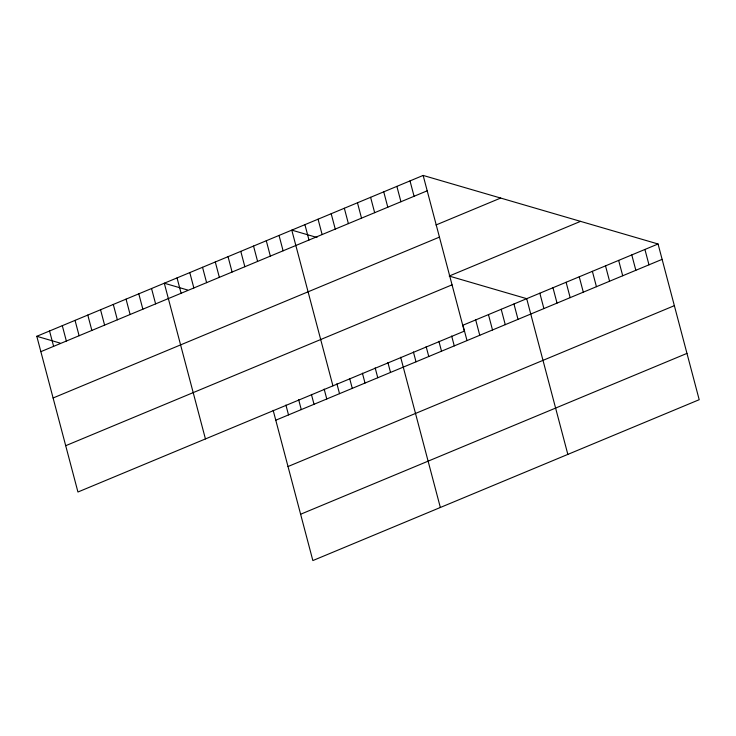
<?xml version="1.0" encoding="UTF-8"?>
<svg xmlns="http://www.w3.org/2000/svg" width="736" height="736" viewBox="0 0 736 736"><rect width="100%" height="100%" fill="white"/><g stroke="black" fill="none" stroke-linecap="round" stroke-linejoin="round"><path stroke-width="1.1" d="M423.145 175.435L464.287 331.154L77.942 492.016L36.8 336.297L423.145 175.435L658.058 243.984L699.2 399.703L312.855 560.565L273.166 410.329M40.857 351.661L427.202 190.808M435.997 224.986L500.664 198.058M53.102 397.983L439.438 237.121M580.538 221.361L449.181 276.055L526.7 298.678L567.842 454.397M65.706 445.694L452.051 284.841M658.058 243.984L462.953 325.22L467.01 340.584M275.77 420.21L662.115 259.357M288.015 466.532L674.351 305.67M300.619 514.243L686.964 353.39M316.986 237.48L291.787 230.129L332.93 385.848M187.551 289.993L164.294 283.213L205.436 438.932M36.8 336.297L60.058 343.077M644.92 249.458L648.986 264.822M631.782 254.923L635.849 270.296M618.654 260.397L622.711 275.761M605.516 265.862L609.574 281.235M592.379 271.336L596.436 286.7M579.241 276.8L583.308 292.174M566.104 282.274L570.17 297.638M552.975 287.739L557.032 303.112M539.838 293.204L543.895 308.577M513.949 303.986L518.015 319.36M501.198 309.295L505.264 324.668M488.456 314.603L492.513 329.976M475.704 319.912L479.762 335.285M451.656 336.012L454.268 345.892M410.007 180.909L414.074 196.273M438.904 341.32L441.517 351.201M396.87 186.374L400.936 201.747M426.153 346.628L428.766 356.509M383.741 191.848L387.798 207.212M413.402 351.937L416.015 361.818M370.604 197.312L374.661 212.686M400.66 357.245L440.349 507.481M357.466 202.786L361.523 218.15M387.909 362.554L390.522 372.434M344.328 208.251L348.395 223.624M375.158 367.862L377.77 377.743M331.191 213.725L335.257 229.089M362.406 373.17L365.019 383.051M318.062 219.19L322.12 234.563M349.655 378.479L352.268 388.36M304.925 224.664L308.982 240.028M336.913 383.787L339.517 393.668M324.162 389.096L326.775 398.976M279.036 235.437L283.102 250.81M311.411 394.404L314.024 404.285M266.285 240.746L270.351 256.119M298.66 399.712L301.272 409.593M253.543 246.054L257.6 261.427M285.908 405.021L288.521 414.902M240.792 251.362L244.849 266.736M228.04 256.671L232.098 272.044M215.289 261.979L219.356 277.352M202.538 267.288L206.604 282.661M189.796 272.596L193.853 287.969M177.045 277.904L181.102 293.268M151.542 288.521L155.609 303.885M138.791 293.83L142.858 309.194M126.049 299.138L130.106 314.502M113.298 304.446L117.355 319.81M100.547 309.755L104.604 325.119M87.796 315.063L91.862 330.427M75.044 320.372L79.111 335.736M62.302 325.68L66.36 341.044M49.551 330.988L53.608 346.352"/></g></svg>
